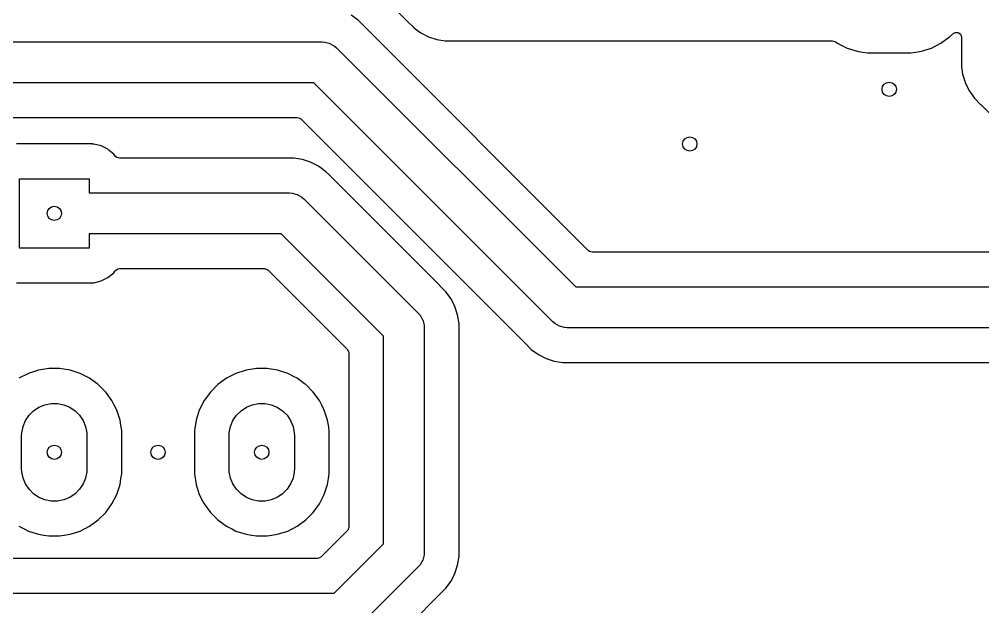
# Model space of a CAD drawing. Header units: millimetres. Extents: x 20 to 120, y -120 to -20.
# Drawn here: x 67.58 to 91.17, y -86.33 to -71.94 of the extents above; entities that cross this region are included whole.
import ezdxf

# ---------------------------------------------------------------- set-up
doc = ezdxf.new("R2010")
doc.units = ezdxf.units.MM
doc.layers.add('B.Cu', color=253, linetype='CONTINUOUS', true_color=0x83a598)
doc.layers.add('Edge.Cuts', color=40, linetype='CONTINUOUS', true_color=0xfabd2f)

msp = doc.modelspace()

# ---------------------------------------------------------------- linework, layer by layer
at = {"layer": 'B.Cu', "linetype": 'CONTINUOUS'}
for p, q in [((73.124549, -68.034444), (77.08677, -71.996665)), ((75.879784, -71.969889), (75.70782, -71.844951)), ((75.879788, -71.969893), (75.879784, -71.969889)), ((75.879792, -71.969896), (75.879788, -71.969893)), ((75.976669, -72.066773), (75.879792, -71.969896)), ((76.034435, -72.124539), (75.976669, -72.066773)), ((76.034444, -72.124549), (76.034435, -72.124539)), ((81.523077, -77.613181), (76.034444, -72.124549)), ((77.08677, -71.996665), (77.086784, -71.99668)), ((77.086784, -71.99668), (77.089895, -71.999791)), ((77.089895, -71.999791), (77.089896, -71.999792)), ((77.089896, -71.999792), (77.240208, -72.150104)), ((77.240208, -72.150104), (77.302318, -72.195229)), ((77.302318, -72.195229), (77.412184, -72.275051)), ((77.412184, -72.275051), (77.601588, -72.371557)), ((77.601588, -72.371557), (77.803757, -72.437246)), ((90.147551, -72.531634), (90.357729, -72.378931)), ((90.357729, -72.378931), (90.437819, -72.298841)), ((90.437819, -72.298841), (90.499142, -72.265356)), ((90.499142, -72.265356), (90.568834, -72.27034)), ((90.568834, -72.27034), (90.624767, -72.312212)), ((90.624767, -72.312212), (90.649184, -72.377676)), ((90.649184, -72.377676), (90.6495, -72.386522)), ((90.6495, -72.386522), (90.6495, -73.106286)), ((64.5, -72.5), (75, -72.5)), ((75, -72.5), (75.065248, -72.504277)), ((75.065248, -72.504277), (75.065263, -72.504277)), ((75.065263, -72.504277), (75.174417, -72.533525)), ((75.174417, -72.533525), (75.191342, -72.53806)), ((75.191342, -72.53806), (75.304381, -72.603323)), ((75.304381, -72.603323), (75.304396, -72.603338)), ((75.304396, -72.603338), (75.353553, -72.646447)), ((77.803757, -72.437246), (78.013713, -72.4705)), ((78.013713, -72.4705), (78.226287, -72.4705)), ((78.226287, -72.4705), (87.493015, -72.4705)), ((87.493015, -72.4705), (87.560054, -72.490185)), ((87.560054, -72.490185), (87.565893, -72.494177)), ((87.565893, -72.494177), (87.617449, -72.531634)), ((87.617449, -72.531634), (87.721736, -72.584771)), ((87.721736, -72.584771), (87.848923, -72.649577)), ((89.916072, -72.649579), (90.147551, -72.531634)), ((75.353553, -72.646447), (81.207107, -78.5)), ((87.848923, -72.649577), (87.848925, -72.649577)), ((87.848925, -72.649577), (87.848928, -72.649579)), ((87.848928, -72.649579), (88.096007, -72.72986)), ((88.096007, -72.72986), (88.228206, -72.750797)), ((88.228206, -72.750797), (88.352598, -72.7705)), ((88.352598, -72.7705), (88.352603, -72.7705)), ((88.352603, -72.7705), (89.412402, -72.7705)), ((89.412402, -72.7705), (89.525798, -72.752539)), ((89.525798, -72.752539), (89.668993, -72.72986)), ((89.668993, -72.72986), (89.916072, -72.649579)), ((90.6495, -73.106286), (90.678942, -73.292179)), ((90.678942, -73.292179), (90.682754, -73.316243)), ((90.682754, -73.316243), (90.721702, -73.436113)), ((74.792894, -73.5), (64.707106, -73.5)), ((80.646446, -79.353553), (74.792894, -73.5)), ((90.721702, -73.436113), (90.748444, -73.518414)), ((90.748444, -73.518414), (90.844951, -73.70782)), ((90.844951, -73.70782), (90.969889, -73.879784)), ((90.969889, -73.879784), (90.969893, -73.879788)), ((90.969893, -73.879788), (90.969896, -73.879792)), ((90.969896, -73.879792), (91.120208, -74.030104)), ((91.120208, -74.030104), (91.124538, -74.034434)), ((91.124538, -74.034434), (91.124549, -74.034444)), ((91.124549, -74.034444), (91.62677, -74.536665)), ((65.110757, -74.3505), (74.389243, -74.3505)), ((74.389243, -74.3505), (74.456282, -74.370185)), ((74.456282, -74.370185), (74.476924, -74.386819)), ((74.476924, -74.386819), (79.969895, -79.879791)), ((69.366454, -74.9995), (67.518546, -74.9995)), ((69.376839, -75.000204), (69.366454, -74.9995)), ((69.408001, -75.002317), (69.376839, -75.000204)), ((69.587521, -75.046963), (69.407997, -75.002317)), ((69.407997, -75.002317), (69.408001, -75.002317)), ((69.587523, -75.046964), (69.587521, -75.046963)), ((69.75325, -75.129156), (69.587523, -75.046964)), ((69.753251, -75.129157), (69.75325, -75.129156)), ((69.753253, -75.129158), (69.753251, -75.129157)), ((69.787468, -75.156661), (69.753253, -75.129158)), ((69.897437, -75.245057), (69.787468, -75.156661)), ((69.897438, -75.245058), (69.897437, -75.245057)), ((69.89744, -75.24506), (69.897438, -75.245058)), ((69.902662, -75.251557), (69.89744, -75.24506)), ((69.944166, -75.303188), (69.902662, -75.251557)), ((69.973773, -75.329815), (69.944166, -75.303188)), ((70.040812, -75.3495), (69.973773, -75.329815)), ((74.306286, -75.3495), (70.040812, -75.3495)), ((74.306287, -75.3495), (74.306286, -75.3495)), ((74.354957, -75.357208), (74.306287, -75.3495)), ((74.51624, -75.382753), (74.354957, -75.357208)), ((74.516241, -75.382753), (74.51624, -75.382753)), ((74.516243, -75.382754), (74.516241, -75.382753)), ((74.718412, -75.448443), (74.516243, -75.382754)), ((74.718413, -75.448443), (74.718412, -75.448443)), ((74.718414, -75.448444), (74.718413, -75.448443)), ((74.90782, -75.544951), (74.718414, -75.448444)), ((75.079784, -75.669889), (74.90782, -75.544951)), ((75.079788, -75.669893), (75.079784, -75.669889)), ((75.079792, -75.669896), (75.079788, -75.669893)), ((75.160395, -75.750499), (75.079792, -75.669896)), ((67.5925, -77.55), (67.5925, -75.85)), ((67.5925, -75.85), (69.2925, -75.85)), ((69.2925, -75.85), (69.2925, -76.2)), ((75.234435, -75.824539), (75.160395, -75.750499)), ((75.234444, -75.824549), (75.234435, -75.824539)), ((77.876665, -78.46677), (75.234444, -75.824549)), ((69.2925, -76.2), (74.2, -76.2)), ((74.2, -76.2), (74.265248, -76.204277)), ((74.265248, -76.204277), (74.265263, -76.204277)), ((74.265263, -76.204277), (74.391342, -76.23806)), ((74.391342, -76.23806), (74.504381, -76.303323)), ((74.504381, -76.303323), (74.504396, -76.303338)), ((74.504396, -76.303338), (74.553553, -76.346447)), ((74.553553, -76.346447), (77.353553, -79.146447)), ((73.992894, -77.2), (69.2925, -77.2)), ((69.2925, -77.2), (69.2925, -77.55)), ((76.5, -79.707106), (73.992894, -77.2)), ((69.2925, -77.55), (67.5925, -77.55)), ((81.543719, -77.629815), (81.523077, -77.613181)), ((81.610758, -77.6495), (81.543719, -77.629815)), ((98.389243, -77.6495), (81.610758, -77.6495)), ((69.944166, -78.096812), (70.001509, -78.056893)), ((70.001509, -78.056893), (70.040812, -78.0505)), ((70.040812, -78.0505), (73.589243, -78.0505)), ((73.589243, -78.0505), (73.656282, -78.070185)), ((73.656282, -78.070185), (73.676924, -78.086819)), ((69.587521, -78.353037), (69.753253, -78.270842)), ((69.753253, -78.270842), (69.89744, -78.15494)), ((69.89744, -78.15494), (69.927979, -78.116948)), ((69.927979, -78.116948), (69.944166, -78.096812)), ((73.676924, -78.086819), (75.613181, -80.023076)), ((67.518548, -78.4005), (69.366452, -78.4005)), ((69.366452, -78.4005), (69.366454, -78.4005)), ((69.366454, -78.4005), (69.407995, -78.397683)), ((69.407995, -78.397683), (69.587521, -78.353037)), ((77.87668, -78.466784), (77.876665, -78.46677)), ((77.879791, -78.469895), (77.87668, -78.466784)), ((77.879792, -78.469896), (77.879791, -78.469895)), ((78.030104, -78.620208), (77.879792, -78.469896)), ((81.207107, -78.5), (98.792894, -78.5)), ((78.030106, -78.620211), (78.030104, -78.620208)), ((78.03011, -78.620215), (78.030106, -78.620211)), ((78.155048, -78.792179), (78.03011, -78.620215)), ((78.155049, -78.792181), (78.155048, -78.792179)), ((78.155051, -78.792184), (78.155049, -78.792181)), ((78.251557, -78.981588), (78.155051, -78.792184)), ((78.317246, -79.183757), (78.251557, -78.981588)), ((77.353553, -79.146447), (77.396661, -79.195603)), ((77.396661, -79.195603), (77.396677, -79.195619)), ((77.396677, -79.195619), (77.45947, -79.30438)), ((78.3505, -79.393713), (78.317246, -79.183757)), ((77.45947, -79.30438), (77.46194, -79.308658)), ((77.46194, -79.308658), (77.495723, -79.434737)), ((77.495723, -79.434737), (77.495723, -79.434752)), ((77.495723, -79.434752), (77.5, -79.5)), ((78.3505, -84.893714), (78.3505, -79.393713)), ((80.69561, -79.396668), (80.646446, -79.353553)), ((80.695619, -79.396677), (80.69561, -79.396668)), ((80.808658, -79.46194), (80.695619, -79.396677)), ((80.934737, -79.495723), (80.808658, -79.46194)), ((76.5, -84.792893), (76.5, -79.707106)), ((77.5, -79.5), (77.5, -85)), ((80.934752, -79.495723), (80.934737, -79.495723)), ((81, -79.5), (80.934752, -79.495723)), ((99, -79.5), (81, -79.5)), ((79.969895, -79.879791), (80.120213, -80.030109)), ((75.613181, -80.023076), (75.646666, -80.084399)), ((75.646666, -80.084399), (75.6495, -80.110757)), ((75.6495, -80.110757), (75.6495, -84.389242)), ((80.120213, -80.030109), (80.292179, -80.155048)), ((80.292179, -80.155048), (80.292181, -80.155049)), ((80.292181, -80.155049), (80.292184, -80.155051)), ((80.292184, -80.155051), (80.481588, -80.251557)), ((80.481588, -80.251557), (80.683757, -80.317246)), ((80.683757, -80.317246), (80.893713, -80.3505)), ((80.893713, -80.3505), (80.893714, -80.3505)), ((80.893714, -80.3505), (99.106286, -80.3505)), ((67.808923, -80.620422), (67.577445, -80.738368)), ((68.056006, -80.54014), (67.808923, -80.620422)), ((68.312598, -80.4995), (68.056006, -80.54014)), ((68.312603, -80.4995), (68.312598, -80.4995)), ((68.572397, -80.4995), (68.312603, -80.4995)), ((68.572402, -80.4995), (68.572397, -80.4995)), ((68.828993, -80.54014), (68.572402, -80.4995)), ((69.076076, -80.620422), (68.828993, -80.54014)), ((69.235264, -80.701534), (69.076076, -80.620422)), ((72.888923, -80.620422), (72.657445, -80.738368)), ((73.136006, -80.54014), (72.888923, -80.620422)), ((73.392598, -80.4995), (73.136006, -80.54014)), ((73.392603, -80.4995), (73.392598, -80.4995)), ((73.652397, -80.4995), (73.392603, -80.4995)), ((73.652402, -80.4995), (73.652397, -80.4995)), ((73.908993, -80.54014), (73.652402, -80.4995)), ((74.156076, -80.620422), (73.908993, -80.54014)), ((74.315264, -80.701534), (74.156076, -80.620422)), ((69.307551, -80.738366), (69.235264, -80.701534)), ((69.307553, -80.738367), (69.307551, -80.738366)), ((69.307554, -80.738368), (69.307553, -80.738367)), ((69.488985, -80.870185), (69.307554, -80.738368)), ((69.517729, -80.891069), (69.488985, -80.870185)), ((69.701431, -81.074771), (69.517729, -80.891069)), ((72.447268, -80.891071), (72.263571, -81.074768)), ((72.447274, -80.891066), (72.447268, -80.891071)), ((72.657445, -80.738368), (72.447274, -80.891066)), ((74.387551, -80.738366), (74.315264, -80.701534)), ((74.387553, -80.738367), (74.387551, -80.738366)), ((74.387554, -80.738368), (74.387553, -80.738367)), ((74.568985, -80.870185), (74.387554, -80.738368)), ((74.597729, -80.891069), (74.568985, -80.870185)), ((74.781431, -81.074771), (74.597729, -80.891069)), ((69.854134, -81.284949), (69.701431, -81.074771)), ((72.263566, -81.074774), (72.110868, -81.284945)), ((72.263571, -81.074768), (72.263566, -81.074774)), ((74.934134, -81.284949), (74.781431, -81.074771)), ((68.210272, -81.384448), (68.364086, -81.353852)), ((68.364086, -81.353852), (68.520914, -81.353852)), ((68.520914, -81.353852), (68.674728, -81.384448)), ((69.910182, -81.394949), (69.854134, -81.284949)), ((72.110868, -81.284945), (71.992922, -81.516423)), ((73.290272, -81.384448), (73.444086, -81.353852)), ((73.444086, -81.353852), (73.600914, -81.353852)), ((73.600914, -81.353852), (73.754728, -81.384448)), ((74.990182, -81.394949), (74.934134, -81.284949)), ((67.824092, -81.642485), (67.934985, -81.531592)), ((67.934985, -81.531592), (68.065383, -81.444463)), ((68.065383, -81.444463), (68.210272, -81.384448)), ((68.674728, -81.384448), (68.819617, -81.444463)), ((68.819617, -81.444463), (68.950015, -81.531592)), ((68.950015, -81.531592), (69.060908, -81.642485)), ((69.972077, -81.516423), (69.910182, -81.394949)), ((69.972077, -81.516425), (69.972077, -81.516423)), ((69.972079, -81.516428), (69.972077, -81.516425)), ((70.05236, -81.763507), (69.972079, -81.516428)), ((71.992922, -81.516423), (71.91264, -81.763506)), ((72.904092, -81.642485), (73.014985, -81.531592)), ((73.014985, -81.531592), (73.145383, -81.444463)), ((73.145383, -81.444463), (73.290272, -81.384448)), ((73.754728, -81.384448), (73.899617, -81.444463)), ((73.899617, -81.444463), (74.030015, -81.531592)), ((74.030015, -81.531592), (74.140908, -81.642485)), ((75.052077, -81.516423), (74.990182, -81.394949)), ((75.052077, -81.516425), (75.052077, -81.516423)), ((75.052079, -81.516428), (75.052077, -81.516425)), ((75.13236, -81.763507), (75.052079, -81.516428)), ((67.676948, -81.917772), (67.736963, -81.772883)), ((67.736963, -81.772883), (67.824092, -81.642485)), ((69.060908, -81.642485), (69.148037, -81.772883)), ((69.148037, -81.772883), (69.208052, -81.917772)), ((70.071447, -81.884021), (70.05236, -81.763507)), ((71.91264, -81.763506), (71.872, -82.020097)), ((72.756948, -81.917772), (72.816963, -81.772883)), ((72.816963, -81.772883), (72.904092, -81.642485)), ((74.140908, -81.642485), (74.228037, -81.772883)), ((74.228037, -81.772883), (74.288052, -81.917772)), ((75.151447, -81.884021), (75.13236, -81.763507)), ((67.6425, -82.15), (67.646352, -82.071586)), ((67.646352, -82.071586), (67.676948, -81.917772)), ((69.208052, -81.917772), (69.238648, -82.071586)), ((69.238648, -82.071586), (69.2425, -82.15)), ((70.093, -82.020097), (70.071447, -81.884021)), ((70.093, -83.079902), (70.093, -82.020097)), ((71.872, -82.020097), (71.872, -83.079902)), ((72.7225, -82.15), (72.726352, -82.071586)), ((72.726352, -82.071586), (72.756948, -81.917772)), ((74.288052, -81.917772), (74.318648, -82.071586)), ((74.318648, -82.071586), (74.3225, -82.15)), ((75.173, -82.020097), (75.151447, -81.884021)), ((75.173, -83.079902), (75.173, -82.020097)), ((67.6425, -82.95), (67.6425, -82.15)), ((69.2425, -82.15), (69.2425, -82.95)), ((72.7225, -82.95), (72.7225, -82.15)), ((74.3225, -82.15), (74.3225, -82.95)), ((67.646352, -83.028414), (67.6425, -82.95)), ((69.2425, -82.95), (69.238648, -83.028414)), ((72.726352, -83.028414), (72.7225, -82.95)), ((74.3225, -82.95), (74.318648, -83.028414)), ((67.676948, -83.182228), (67.646352, -83.028414)), ((67.736963, -83.327117), (67.676948, -83.182228)), ((69.208052, -83.182228), (69.148037, -83.327117)), ((69.238648, -83.028414), (69.208052, -83.182228)), ((70.05236, -83.336493), (70.075039, -83.193298)), ((70.075039, -83.193298), (70.093, -83.079902)), ((71.872, -83.079902), (71.91264, -83.336493)), ((72.756948, -83.182228), (72.726352, -83.028414)), ((72.816963, -83.327117), (72.756948, -83.182228)), ((74.288052, -83.182228), (74.228037, -83.327117)), ((74.318648, -83.028414), (74.288052, -83.182228)), ((75.13236, -83.336493), (75.155039, -83.193298)), ((75.155039, -83.193298), (75.173, -83.079902)), ((67.824092, -83.457515), (67.736963, -83.327117)), ((67.934985, -83.568408), (67.824092, -83.457515)), ((69.060908, -83.457515), (68.950015, -83.568408)), ((69.148037, -83.327117), (69.060908, -83.457515)), ((69.972079, -83.583572), (70.05236, -83.336493)), ((71.91264, -83.336493), (71.992922, -83.583576)), ((72.904092, -83.457515), (72.816963, -83.327117)), ((73.014985, -83.568408), (72.904092, -83.457515)), ((74.140908, -83.457515), (74.030015, -83.568408)), ((74.228037, -83.327117), (74.140908, -83.457515)), ((75.052079, -83.583572), (75.13236, -83.336493)), ((68.065383, -83.655537), (67.934985, -83.568408)), ((68.210272, -83.715552), (68.065383, -83.655537)), ((68.364086, -83.746148), (68.210272, -83.715552)), ((68.674728, -83.715552), (68.520914, -83.746148)), ((68.819617, -83.655537), (68.674728, -83.715552)), ((68.950015, -83.568408), (68.819617, -83.655537)), ((69.854134, -83.815051), (69.972079, -83.583572)), ((71.992922, -83.583576), (72.074034, -83.742764)), ((73.145383, -83.655537), (73.014985, -83.568408)), ((73.290272, -83.715552), (73.145383, -83.655537)), ((73.444086, -83.746148), (73.290272, -83.715552)), ((73.754728, -83.715552), (73.600914, -83.746148)), ((73.899617, -83.655537), (73.754728, -83.715552)), ((74.030015, -83.568408), (73.899617, -83.655537)), ((74.934134, -83.815051), (75.052079, -83.583572)), ((68.520914, -83.746148), (68.364086, -83.746148)), ((69.701431, -84.025229), (69.854134, -83.815051)), ((72.074034, -83.742764), (72.110866, -83.815051)), ((72.110866, -83.815051), (72.263569, -84.025229)), ((73.600914, -83.746148), (73.444086, -83.746148)), ((74.781431, -84.025229), (74.934134, -83.815051)), ((69.517729, -84.208931), (69.701431, -84.025229)), ((72.263569, -84.025229), (72.447271, -84.208931)), ((74.597729, -84.208931), (74.781431, -84.025229)), ((67.577449, -84.361634), (67.724945, -84.436787)), ((67.724945, -84.436787), (67.808923, -84.479577)), ((69.076072, -84.479579), (69.307551, -84.361634)), ((69.307551, -84.361634), (69.517729, -84.208931)), ((72.447271, -84.208931), (72.657449, -84.361634)), ((72.657449, -84.361634), (72.804945, -84.436787)), ((72.804945, -84.436787), (72.888923, -84.479577)), ((74.156072, -84.479579), (74.387551, -84.361634)), ((74.387551, -84.361634), (74.597729, -84.208931)), ((75.6495, -84.389242), (75.629815, -84.456281)), ((67.808923, -84.479577), (67.808925, -84.479577)), ((67.808925, -84.479577), (67.808928, -84.479579)), ((67.808928, -84.479579), (68.056007, -84.55986)), ((68.056007, -84.55986), (68.188206, -84.580797)), ((68.188206, -84.580797), (68.312598, -84.6005)), ((68.312598, -84.6005), (68.312603, -84.6005)), ((68.312603, -84.6005), (68.572402, -84.6005)), ((68.572402, -84.6005), (68.685798, -84.582539)), ((68.685798, -84.582539), (68.828993, -84.55986)), ((68.828993, -84.55986), (69.076072, -84.479579)), ((72.888923, -84.479577), (72.888925, -84.479577)), ((72.888925, -84.479577), (72.888928, -84.479579)), ((72.888928, -84.479579), (73.136007, -84.55986)), ((73.136007, -84.55986), (73.268206, -84.580797)), ((73.268206, -84.580797), (73.392598, -84.6005)), ((73.392598, -84.6005), (73.392603, -84.6005)), ((73.392603, -84.6005), (73.652402, -84.6005)), ((73.652402, -84.6005), (73.765798, -84.582539)), ((73.765798, -84.582539), (73.908993, -84.55986)), ((73.908993, -84.55986), (74.156072, -84.479579)), ((75.613181, -84.476923), (74.976924, -85.113181)), ((75.629815, -84.456281), (75.613181, -84.476923)), ((75.292894, -86), (76.5, -84.792893)), ((78.3505, -85.106287), (78.3505, -84.893714)), ((74.915601, -85.146666), (74.889243, -85.1495)), ((74.976924, -85.113181), (74.915601, -85.146666)), ((77.495723, -85.065263), (77.471086, -85.157208)), ((77.5, -85), (77.495723, -85.065247)), ((77.495723, -85.065247), (77.495723, -85.065263)), ((78.317246, -85.316243), (78.3505, -85.106287)), ((74.889243, -85.1495), (66.008787, -85.1495)), ((77.353553, -85.353554), (75.853553, -86.853553)), ((77.396668, -85.304389), (77.353553, -85.353554)), ((77.396677, -85.304381), (77.396668, -85.304389)), ((77.46194, -85.191342), (77.396677, -85.304381)), ((77.471086, -85.157208), (77.46194, -85.191342)), ((78.251557, -85.518412), (78.317246, -85.316243)), ((78.155051, -85.707816), (78.251557, -85.518412)), ((78.030109, -85.879786), (78.155048, -85.70782)), ((78.155047, -85.70782), (78.155051, -85.707816)), ((78.155048, -85.70782), (78.155047, -85.70782)), ((65.9025, -86), (75.292894, -86)), ((76.53717, -87.372723), (78.030104, -85.879792)), ((78.030104, -85.879792), (78.030106, -85.879788)), ((78.030106, -85.879788), (78.030109, -85.879786))]:
    msp.add_line(p, q, dxfattribs=at)
at = {"layer": 'B.Cu'}
for centre in [(88.8825, -73.66), (88.8825, -73.66), (84, -75), (84, -75), (68.4425, -76.7), (68.4425, -76.7), (68.4425, -82.55), (68.4425, -82.55), (70.9825, -82.55), (70.9825, -82.55), (73.5225, -82.55), (73.5225, -82.55)]:
    msp.add_circle(centre, 0.175, dxfattribs=at)
at = {"layer": 'Edge.Cuts'}
for centre in [(88.8825, -73.66), (84, -75), (68.4425, -76.7), (68.4425, -82.55), (70.9825, -82.55), (73.5225, -82.55)]:
    msp.add_circle(centre, 0.175, dxfattribs=at)

doc.saveas('drawing.dxf')
